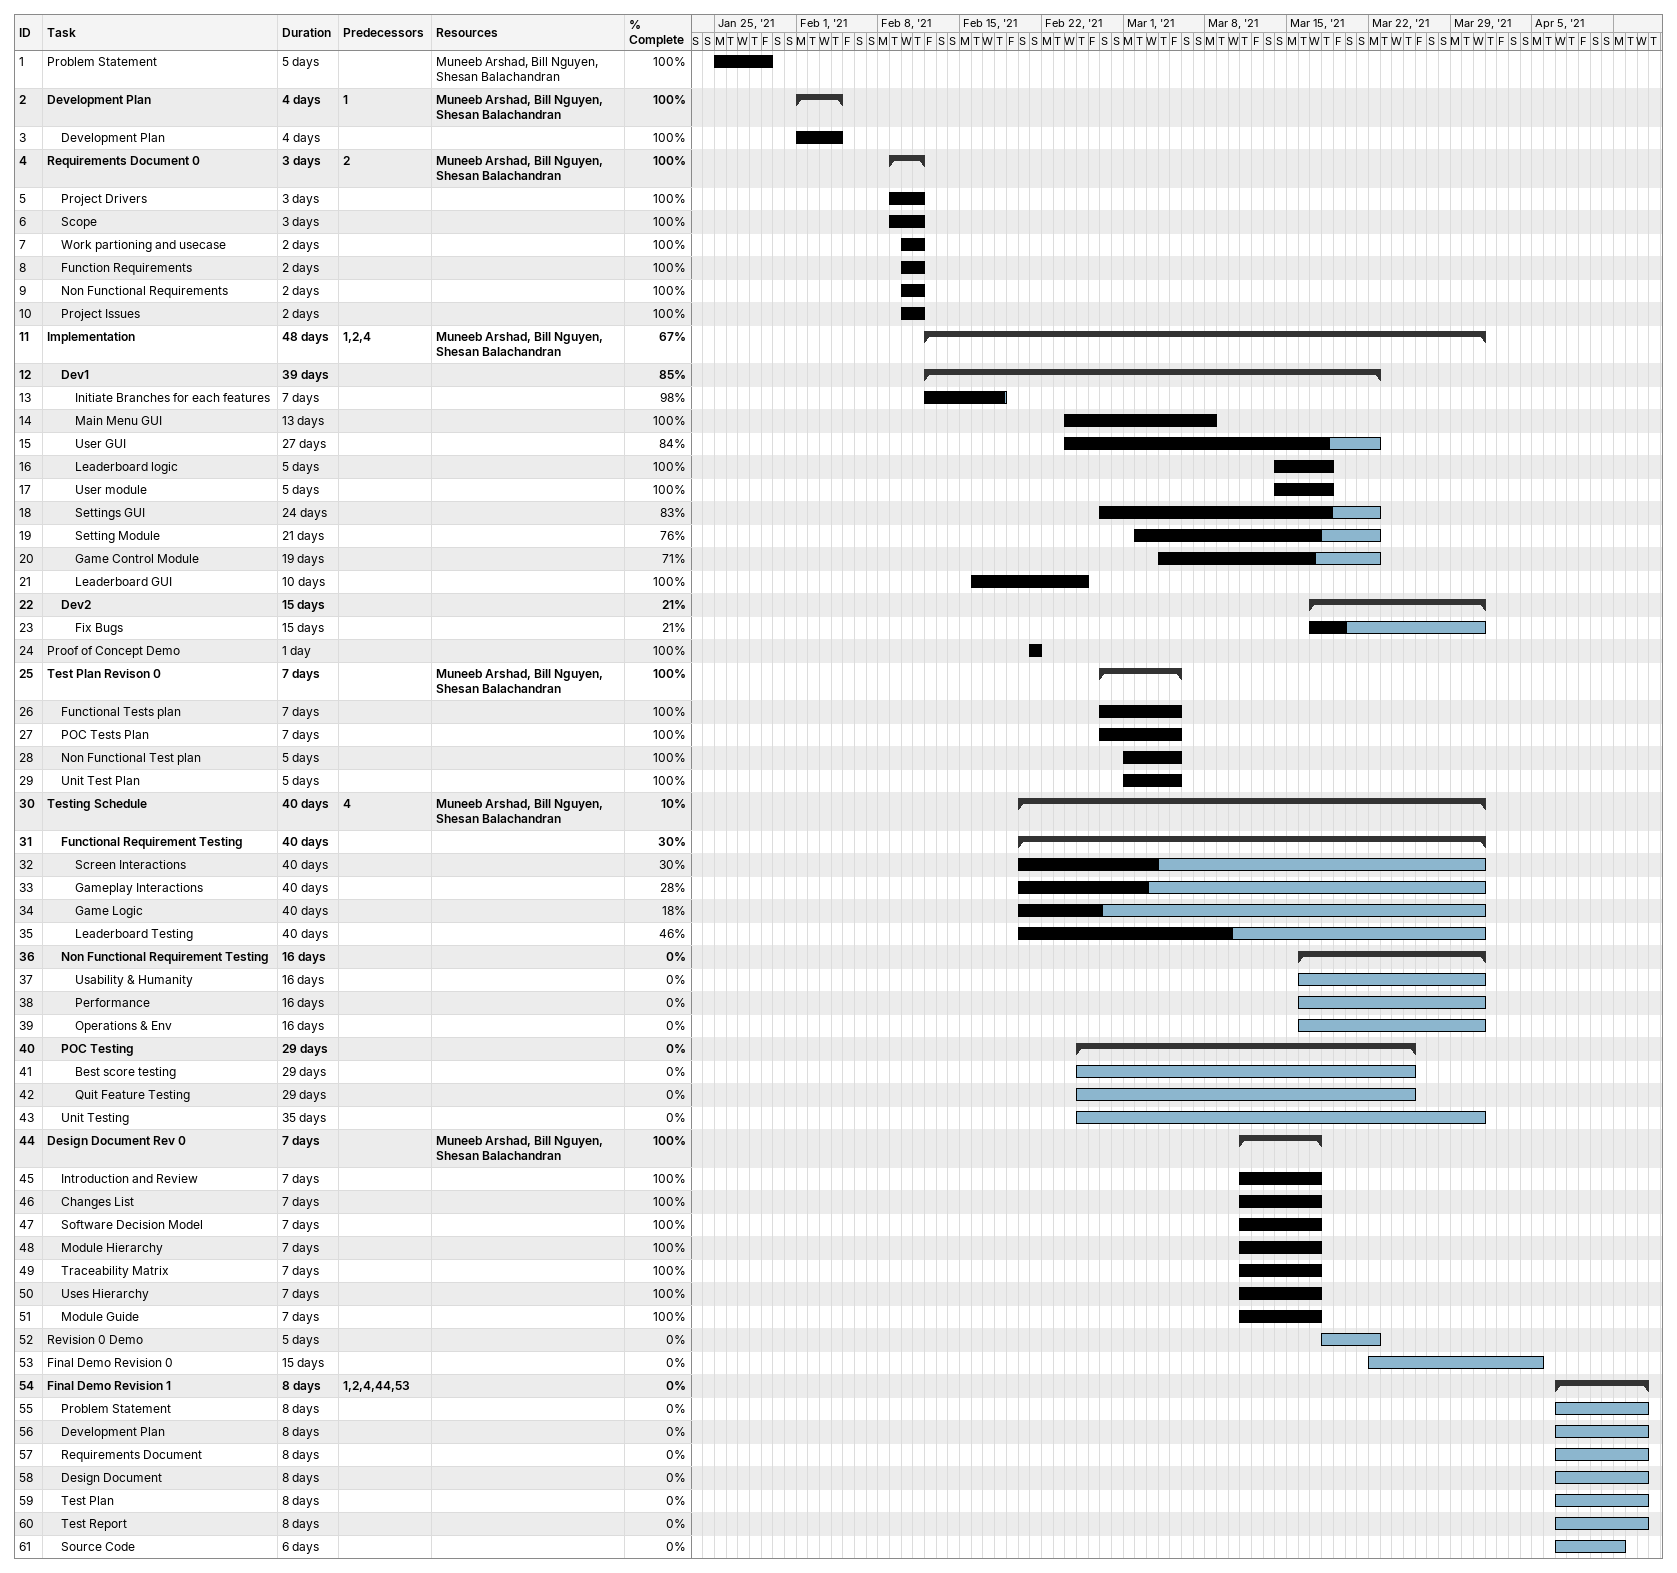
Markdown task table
| ID | Level | Task | Duration | Start | Finish | Predecessors | Resources | % complete |
|---|---|---|---|---|---|---|---|---|
| 1 | 1 | Problem Statement | 5d | 2021-01-25 | 2021-01-29 |  | Muneeb Arshad, Bill Nguyen, Shesan Balachandran | 100 |
| 2 | 1 | **Development Plan** | 4d | 2021-02-01 | 2021-02-04 | 1 | Muneeb Arshad, Bill Nguyen, Shesan Balachandran | 100 |
| 3 | 2 | Development Plan | 4d | 2021-02-01 | 2021-02-04 |  |  | 100 |
| 4 | 1 | **Requirements Document 0** | 3d | 2021-02-09 | 2021-02-11 | 2 | Muneeb Arshad, Bill Nguyen, Shesan Balachandran | 100 |
| 5 | 2 | Project Drivers | 3d | 2021-02-09 | 2021-02-11 |  |  | 100 |
| 6 | 2 | Scope | 3d | 2021-02-09 | 2021-02-11 |  |  | 100 |
| 7 | 2 | Work partioning and usecase | 2d | 2021-02-10 | 2021-02-11 |  |  | 100 |
| 8 | 2 | Function Requirements | 2d | 2021-02-10 | 2021-02-11 |  |  | 100 |
| 9 | 2 | Non Functional Requirements | 2d | 2021-02-10 | 2021-02-11 |  |  | 100 |
| 10 | 2 | Project Issues | 2d | 2021-02-10 | 2021-02-11 |  |  | 100 |
| 11 | 1 | **Implementation** | 48d | 2021-02-12 | 2021-03-31 | 1, 2, 4 | Muneeb Arshad, Bill Nguyen, Shesan Balachandran | 67 |
| 12 | 2 | **Dev1** | 39d | 2021-02-12 | 2021-03-22 |  |  | 85 |
| 13 | 3 | Initiate Branches for each features | 7d | 2021-02-12 | 2021-02-18 |  |  | 98 |
| 14 | 3 | Main Menu GUI | 13d | 2021-02-24 | 2021-03-08 |  |  | 100 |
| 15 | 3 | User GUI | 27d | 2021-02-24 | 2021-03-22 |  |  | 84 |
| 16 | 3 | Leaderboard logic | 5d | 2021-03-14 | 2021-03-18 |  |  | 100 |
| 17 | 3 | User module | 5d | 2021-03-14 | 2021-03-18 |  |  | 100 |
| 18 | 3 | Settings GUI | 24d | 2021-02-27 | 2021-03-22 |  |  | 83 |
| 19 | 3 | Setting Module | 21d | 2021-03-02 | 2021-03-22 |  |  | 76 |
| 20 | 3 | Game Control Module | 19d | 2021-03-04 | 2021-03-22 |  |  | 71 |
| 21 | 3 | Leaderboard GUI | 10d | 2021-02-16 | 2021-02-25 |  |  | 100 |
| 22 | 2 | **Dev2** | 15d | 2021-03-17 | 2021-03-31 |  |  | 21 |
| 23 | 3 | Fix Bugs | 15d | 2021-03-17 | 2021-03-31 |  |  | 21 |
| 24 | 1 | Proof of Concept Demo | 1d | 2021-02-21 | 2021-02-21 |  |  | 100 |
| 25 | 1 | **Test Plan Revison 0** | 7d | 2021-02-27 | 2021-03-05 |  | Muneeb Arshad, Bill Nguyen, Shesan Balachandran | 100 |
| 26 | 2 | Functional Tests plan | 7d | 2021-02-27 | 2021-03-05 |  |  | 100 |
| 27 | 2 | POC Tests Plan | 7d | 2021-02-27 | 2021-03-05 |  |  | 100 |
| 28 | 2 | Non Functional Test plan | 5d | 2021-03-01 | 2021-03-05 |  |  | 100 |
| 29 | 2 | Unit Test Plan | 5d | 2021-03-01 | 2021-03-05 |  |  | 100 |
| 30 | 1 | **Testing Schedule** | 40d | 2021-02-20 | 2021-03-31 | 4 | Muneeb Arshad, Bill Nguyen, Shesan Balachandran | 10 |
| 31 | 2 | **Functional Requirement Testing** | 40d | 2021-02-20 | 2021-03-31 |  |  | 30 |
| 32 | 3 | Screen Interactions | 40d | 2021-02-20 | 2021-03-31 |  |  | 30 |
| 33 | 3 | Gameplay Interactions | 40d | 2021-02-20 | 2021-03-31 |  |  | 28 |
| 34 | 3 | Game Logic | 40d | 2021-02-20 | 2021-03-31 |  |  | 18 |
| 35 | 3 | Leaderboard Testing | 40d | 2021-02-20 | 2021-03-31 |  |  | 46 |
| 36 | 2 | **Non Functional Requirement Testing** | 16d | 2021-03-16 | 2021-03-31 |  |  | 0 |
| 37 | 3 | Usability & Humanity | 16d | 2021-03-16 | 2021-03-31 |  |  | 0 |
| 38 | 3 | Performance | 16d | 2021-03-16 | 2021-03-31 |  |  | 0 |
| 39 | 3 | Operations & Env | 16d | 2021-03-16 | 2021-03-31 |  |  | 0 |
| 40 | 2 | **POC Testing** | 29d | 2021-02-25 | 2021-03-25 |  |  | 0 |
| 41 | 3 | Best score testing | 29d | 2021-02-25 | 2021-03-25 |  |  | 0 |
| 42 | 3 | Quit Feature Testing | 29d | 2021-02-25 | 2021-03-25 |  |  | 0 |
| 43 | 2 | Unit Testing | 35d | 2021-02-25 | 2021-03-31 |  |  | 0 |
| 44 | 1 | **Design Document Rev 0** | 7d | 2021-03-11 | 2021-03-17 |  | Muneeb Arshad, Bill Nguyen, Shesan Balachandran | 100 |
| 45 | 2 | Introduction and Review | 7d | 2021-03-11 | 2021-03-17 |  |  | 100 |
| 46 | 2 | Changes List | 7d | 2021-03-11 | 2021-03-17 |  |  | 100 |
| 47 | 2 | Software Decision Model | 7d | 2021-03-11 | 2021-03-17 |  |  | 100 |
| 48 | 2 | Module Hierarchy | 7d | 2021-03-11 | 2021-03-17 |  |  | 100 |
| 49 | 2 | Traceability Matrix | 7d | 2021-03-11 | 2021-03-17 |  |  | 100 |
| 50 | 2 | Uses Hierarchy | 7d | 2021-03-11 | 2021-03-17 |  |  | 100 |
| 51 | 2 | Module Guide | 7d | 2021-03-11 | 2021-03-17 |  |  | 100 |
| 52 | 1 | Revision 0 Demo | 5d | 2021-03-18 | 2021-03-22 |  |  | 0 |
| 53 | 1 | Final Demo Revision 0 | 15d | 2021-03-22 | 2021-04-05 |  |  | 0 |
| 54 | 1 | **Final Demo Revision 1** | 8d | 2021-04-07 | 2021-04-14 | 1, 2, 4, 44, 53 |  | 0 |
| 55 | 2 | Problem Statement | 8d | 2021-04-07 | 2021-04-14 |  |  | 0 |
| 56 | 2 | Development Plan | 8d | 2021-04-07 | 2021-04-14 |  |  | 0 |
| 57 | 2 | Requirements Document | 8d | 2021-04-07 | 2021-04-14 |  |  | 0 |
| 58 | 2 | Design Document | 8d | 2021-04-07 | 2021-04-14 |  |  | 0 |
| 59 | 2 | Test Plan | 8d | 2021-04-07 | 2021-04-14 |  |  | 0 |
| 60 | 2 | Test Report | 8d | 2021-04-07 | 2021-04-14 |  |  | 0 |
| 61 | 2 | Source Code | 6d | 2021-04-07 | 2021-04-12 |  |  | 0 |
